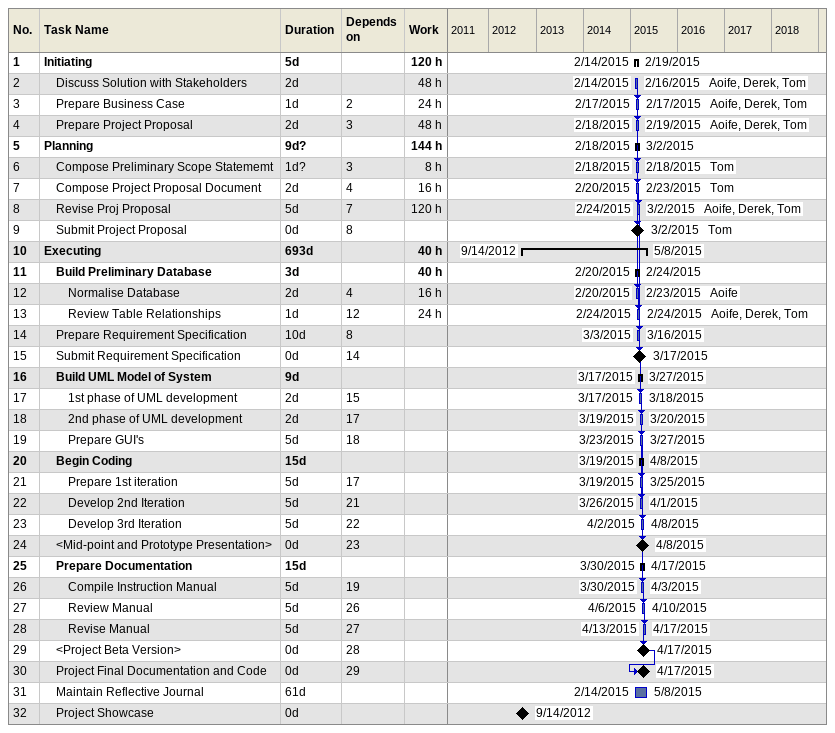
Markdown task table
| ID | Level | Task | Duration | Start | Finish | Predecessors | Resources | Work (h) |
|---|---|---|---|---|---|---|---|---|
| 1 | 1 | **Initiating** | 5d | 2015-02-14 | 2015-02-19 |  |  | 120 |
| 2 | 2 | Discuss Solution with Stakeholders | 2d | 2015-02-14 | 2015-02-16 |  | Aoife, Derek, Tom | 48 |
| 3 | 2 | Prepare Business Case | 1d | 2015-02-17 | 2015-02-17 | 2 | Aoife, Derek, Tom | 24 |
| 4 | 2 | Prepare Project Proposal | 2d | 2015-02-18 | 2015-02-19 | 3 | Aoife, Derek, Tom | 48 |
| 5 | 1 | **Planning** | 9d? | 2015-02-18 | 2015-03-02 |  |  | 144 |
| 6 | 2 | Compose Preliminary Scope Statememt | 1d? | 2015-02-18 | 2015-02-18 | 3 | Tom | 8 |
| 7 | 2 | Compose Project Proposal Document | 2d | 2015-02-20 | 2015-02-23 | 4 | Tom | 16 |
| 8 | 2 | Revise Proj Proposal | 5d | 2015-02-24 | 2015-03-02 | 7 | Aoife, Derek, Tom | 120 |
| 9 | 2 | Submit Project Proposal | 0d | 2015-03-02 | 2015-03-02 | 8 | Tom |  |
| 10 | 1 | **Executing** | 693d | 2012-09-14 | 2015-05-08 |  |  | 40 |
| 11 | 2 | **Build Preliminary Database** | 3d | 2015-02-20 | 2015-02-24 |  |  | 40 |
| 12 | 3 | Normalise Database | 2d | 2015-02-20 | 2015-02-23 | 4 | Aoife | 16 |
| 13 | 3 | Review Table Relationships | 1d | 2015-02-24 | 2015-02-24 | 12 | Aoife, Derek, Tom | 24 |
| 14 | 2 | Prepare Requirement Specification | 10d | 2015-03-03 | 2015-03-16 | 8 |  |  |
| 15 | 2 | Submit Requirement Specification | 0d | 2015-03-17 | 2015-03-17 | 14 |  |  |
| 16 | 2 | **Build UML Model of System** | 9d | 2015-03-17 | 2015-03-27 |  |  |  |
| 17 | 3 | 1st phase of UML development | 2d | 2015-03-17 | 2015-03-18 | 15 |  |  |
| 18 | 3 | 2nd phase of UML development | 2d | 2015-03-19 | 2015-03-20 | 17 |  |  |
| 19 | 3 | Prepare GUI's | 5d | 2015-03-23 | 2015-03-27 | 18 |  |  |
| 20 | 2 | **Begin Coding** | 15d | 2015-03-19 | 2015-04-08 |  |  |  |
| 21 | 3 | Prepare 1st iteration | 5d | 2015-03-19 | 2015-03-25 | 17 |  |  |
| 22 | 3 | Develop 2nd Iteration | 5d | 2015-03-26 | 2015-04-01 | 21 |  |  |
| 23 | 3 | Develop 3rd Iteration | 5d | 2015-04-02 | 2015-04-08 | 22 |  |  |
| 24 | 2 | <Mid-point and Prototype Presentation> | 0d | 2015-04-08 | 2015-04-08 | 23 |  |  |
| 25 | 2 | **Prepare Documentation** | 15d | 2015-03-30 | 2015-04-17 |  |  |  |
| 26 | 3 | Compile Instruction Manual | 5d | 2015-03-30 | 2015-04-03 | 19 |  |  |
| 27 | 3 | Review Manual | 5d | 2015-04-06 | 2015-04-10 | 26 |  |  |
| 28 | 3 | Revise Manual | 5d | 2015-04-13 | 2015-04-17 | 27 |  |  |
| 29 | 2 | <Project Beta Version> | 0d | 2015-04-17 | 2015-04-17 | 28 |  |  |
| 30 | 2 | Project Final Documentation and Code | 0d | 2015-04-17 | 2015-04-17 | 29 |  |  |
| 31 | 2 | Maintain Reflective Journal | 61d | 2015-02-14 | 2015-05-08 |  |  |  |
| 32 | 2 | Project Showcase | 0d | 2012-09-14 | 2012-09-14 |  |  |  |
